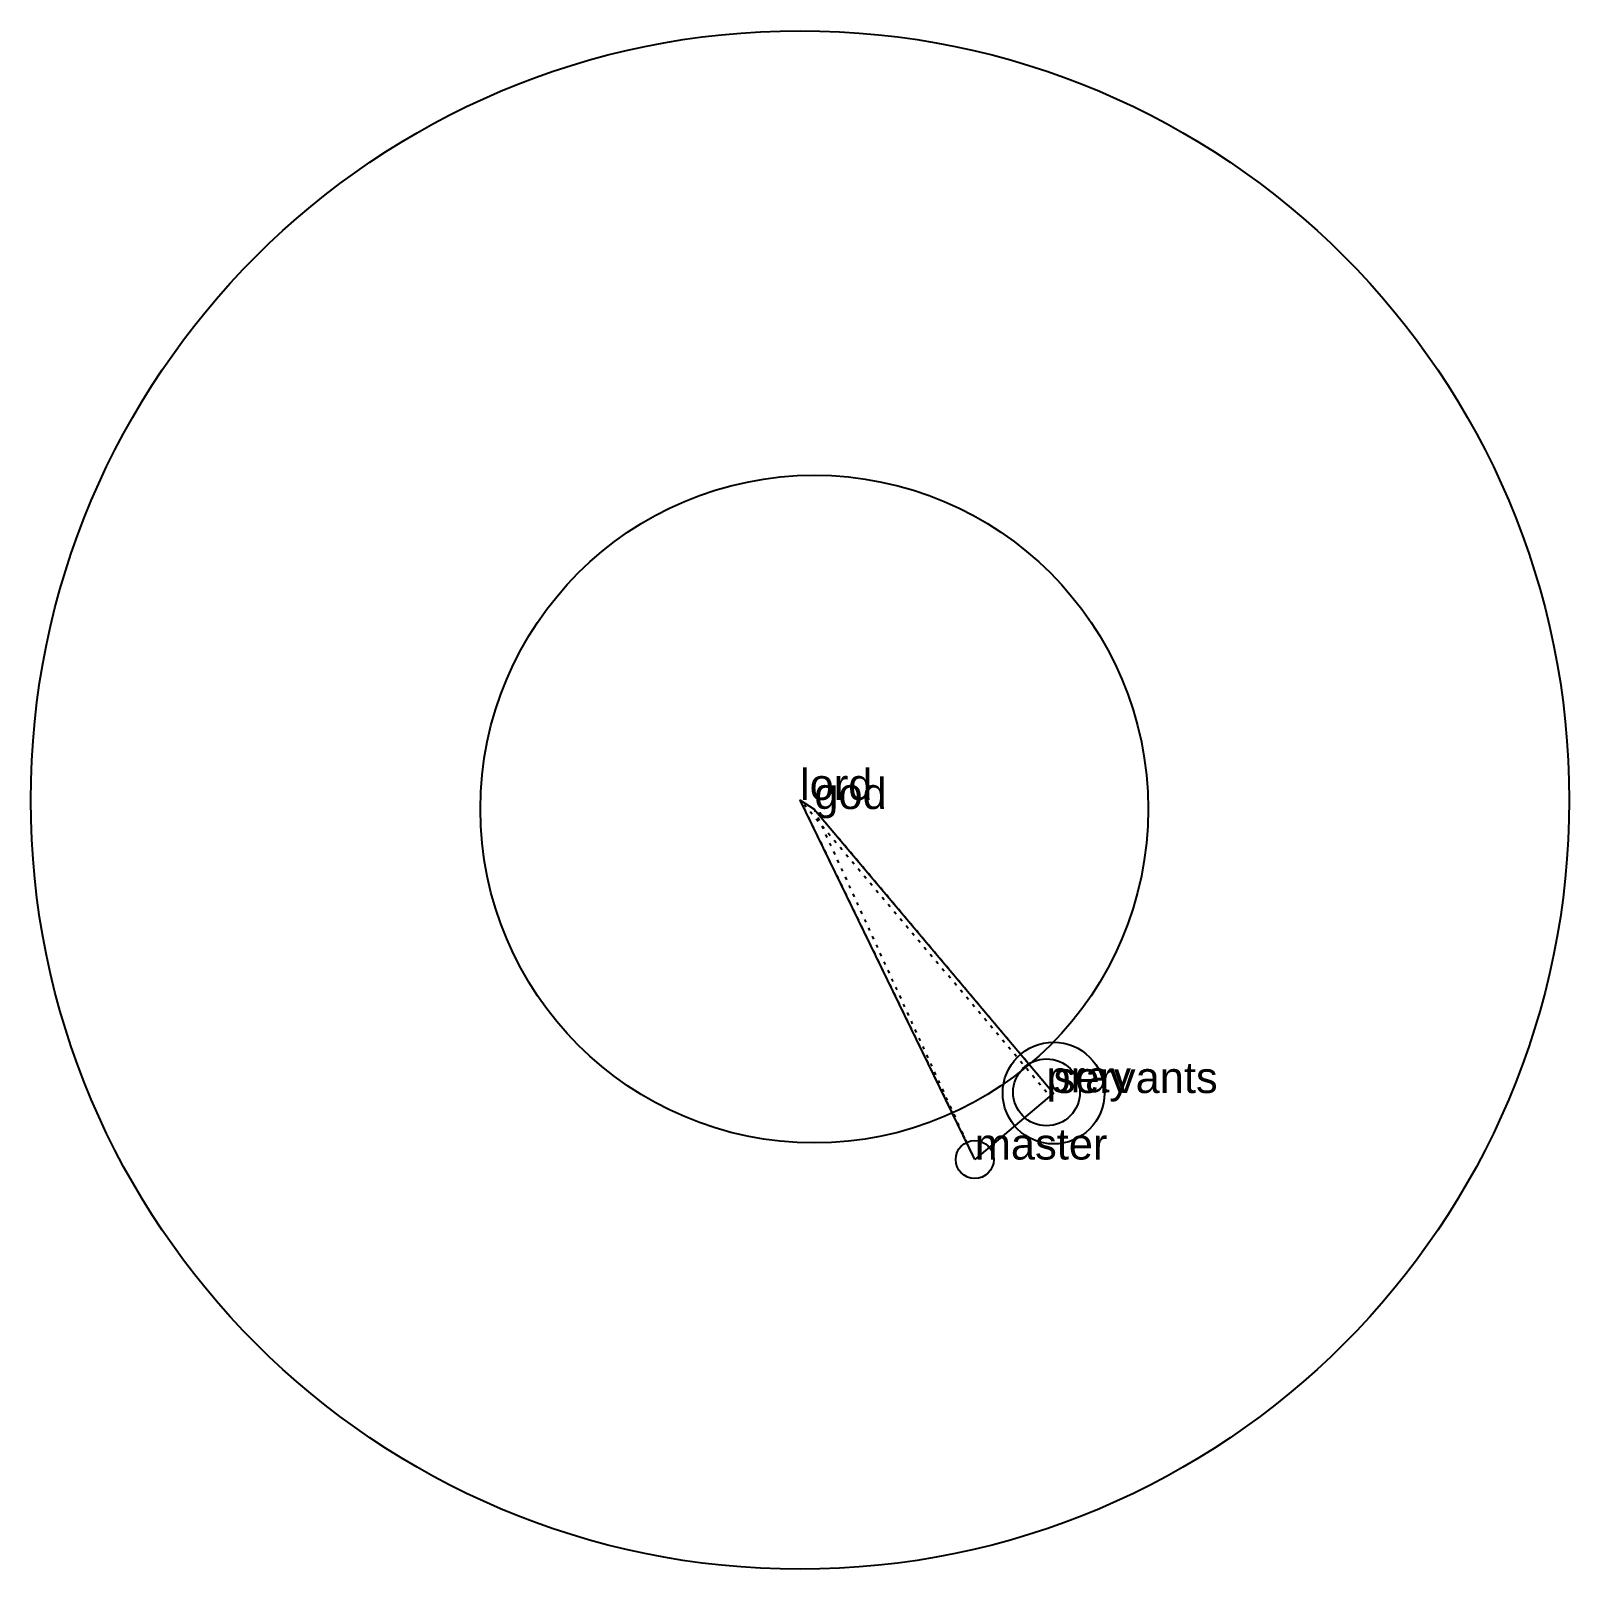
# Model space of a CAD drawing. Extents: x 19.5 to 69, y -6.7 to 42.8.
import ezdxf

# ---------------------------------------------------------------- set-up
doc = ezdxf.new("R2010")
doc.units = 0
doc.linetypes.add('DOT', pattern=[0.2, 0, -0.2])
doc.layers.add('TEXT', color=1, linetype='CONTINUOUS')
doc.styles.get("Standard").update_dxf_attribs({"font": 'arial.ttf'})

msp = doc.modelspace()

# ---------------------------------------------------------------- linework, layer by layer
for centre, radius in [((44.253, 18.065), 24.75), ((44.713, 17.774), 10.741), ((52.413, 8.636), 1.638), ((52.185, 8.661), 1.076), ((49.876, 6.497), 0.612)]:
    msp.add_circle(centre, radius)
at = {"layer": 'INTERNAL', "linetype": 'DOT'}
msp.add_polyline3d([(52.185, 8.661, 0), (44.253, 18.065, 0), (49.876, 6.497, 0), (44.713, 17.774, 0), (52.413, 8.636, 0), (52.185, 8.661, 0)], close=True, dxfattribs=at)
at = {"layer": 'OUTLINE', "linetype": 'CONTINUOUS'}
msp.add_polyline3d([(49.876, 6.497, 0), (44.253, 18.065, 0), (44.713, 17.774, 0), (52.413, 8.636, 0), (49.876, 6.497, 0)], close=True, dxfattribs=at)

# ---------------------------------------------------------------- texts
at = {"layer": 'TEXT'}
for s, p in [('lord', (44.253, 18.065)), ('god', (44.713, 17.774)), ('pray', (52.185, 8.661)), ('servants', (52.413, 8.636)), ('master', (49.876, 6.497))]:
    msp.add_text(s, height=1, dxfattribs=at).set_placement(p)

doc.saveas('drawing.dxf')
